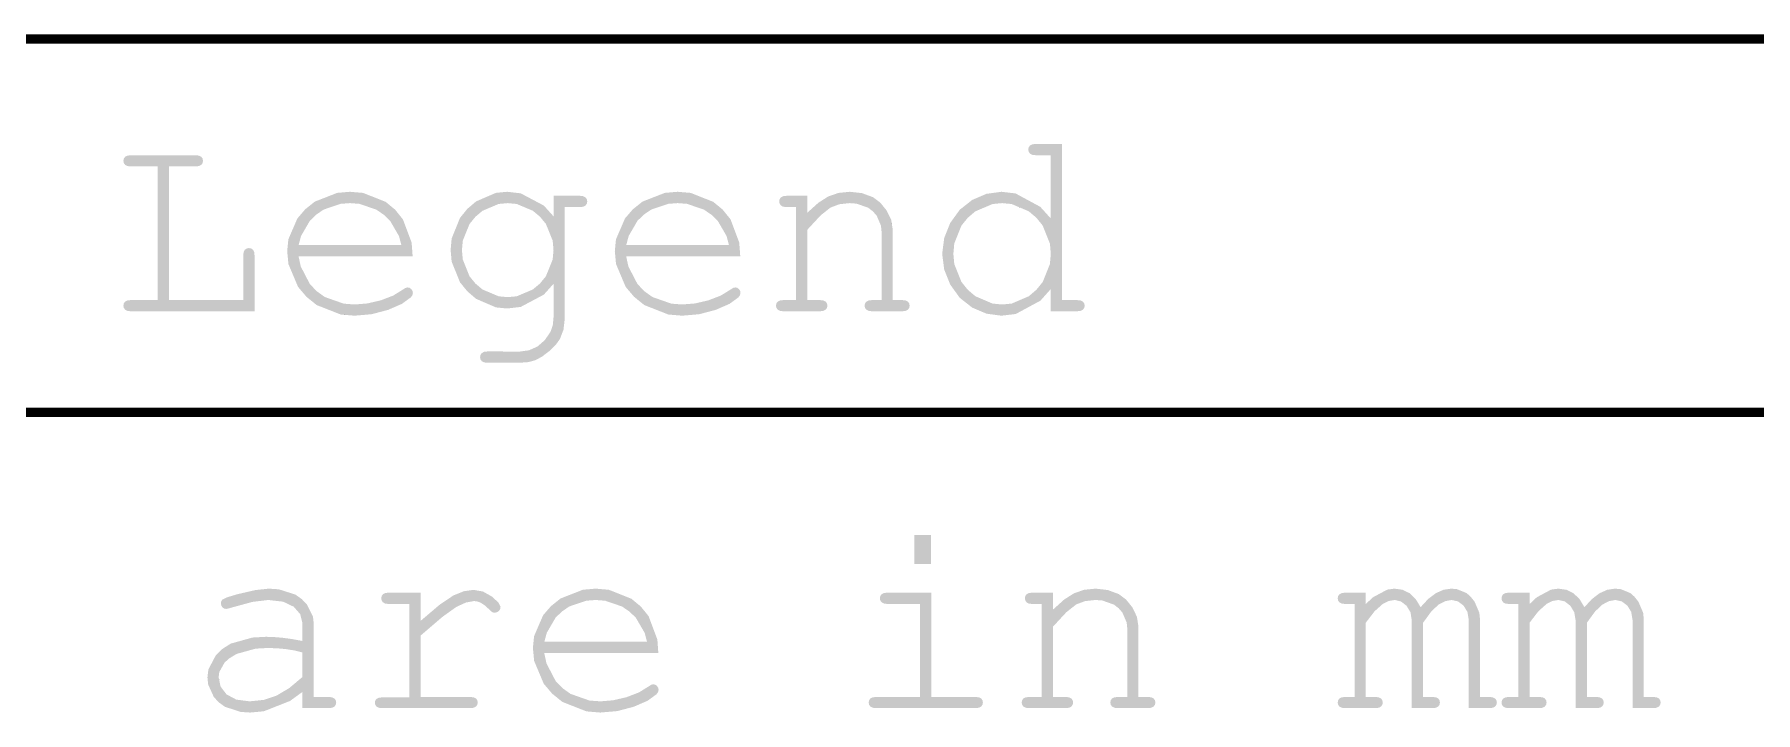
# Model space of a CAD drawing. Extents: x -5 to 272, y 7 to 75.
# Drawn here: x 192.9 to 211.81, y 67.41 to 74.86 of the extents above; entities that cross this region are included whole.
import ezdxf

# ---------------------------------------------------------------- set-up
doc = ezdxf.new("R2010")
doc.units = 0
doc.layers.add('DRILL_SYMBOLS', color=255, linetype='CONTINUOUS')

msp = doc.modelspace()

# ---------------------------------------------------------------- hatches: boundary and pattern name
at = {"layer": 'DRILL_SYMBOLS'}
for points in [[(204.191321, 73.657948), (204.191321, 71.942616), (204.355383, 71.942616), (204.394202, 71.938405), (204.419836, 71.925771), (204.434119, 71.906178), (204.438879, 71.881093), (204.434119, 71.856923), (204.419836, 71.837148), (204.394202, 71.823964), (204.355383, 71.81957), (204.066809, 71.81957), (204.066809, 72.450917), (204.056921, 72.563527), (203.97782, 72.761281), (203.908606, 72.846425), (203.825751, 72.916921), (203.637518, 72.997487), (203.532141, 73.007558), (203.426123, 72.997487), (203.237158, 72.916921), (203.154211, 72.846425), (203.084998, 72.761281), (203.005896, 72.563527), (202.996008, 72.450917), (203.005896, 72.338902), (203.084998, 72.141515), (203.154211, 72.056142), (203.237158, 71.985326), (203.426123, 71.904393), (203.532141, 71.894277), (203.637518, 71.904393), (203.825751, 71.985326), (203.908606, 72.056142), (203.97782, 72.141515), (204.056921, 72.338902), (204.066809, 72.450917), (204.066809, 72.064198), (203.952643, 71.936035), (203.680914, 71.789562), (203.523352, 71.771253), (203.359839, 71.793403), (203.203284, 71.859853), (203.066321, 71.967336), (202.961585, 72.112538), (202.895117, 72.279164), (202.872961, 72.450917), (202.895117, 72.623586), (202.961585, 72.790028), (203.066321, 72.934865), (203.203284, 73.042714), (203.360205, 73.109731), (203.524817, 73.13207), (203.679541, 73.113759), (203.950537, 72.967275), (204.066809, 72.839101), (204.066809, 73.533437), (203.902747, 73.533437), (203.863928, 73.537831), (203.838294, 73.551015), (203.824011, 73.571156), (203.819251, 73.596425), (203.824011, 73.620595), (203.838294, 73.64037), (203.863928, 73.653554), (203.902747, 73.657948)], [(194.373938, 73.41039), (194.373938, 71.942616), (195.191321, 71.942616), (195.191321, 72.431874), (195.195715, 72.469594), (195.208899, 72.494862), (195.229041, 72.509145), (195.254309, 72.513905), (195.278479, 72.509328), (195.298254, 72.495595), (195.311438, 72.470509), (195.315833, 72.431874), (195.315833, 71.81957), (193.956458, 71.81957), (193.918738, 71.823964), (193.893469, 71.837148), (193.879187, 71.856923), (193.874426, 71.881093), (193.879187, 71.906178), (193.893469, 71.925771), (193.918738, 71.938405), (193.956458, 71.942616), (194.249426, 71.942616), (194.249426, 73.41039), (193.956458, 73.41039), (193.918738, 73.414601), (193.893469, 73.427236), (193.879187, 73.446828), (193.874426, 73.471913), (193.879187, 73.496999), (193.893469, 73.516591), (193.918738, 73.529225), (193.956458, 73.533437), (194.666907, 73.533437), (194.704627, 73.529225), (194.729895, 73.516591), (194.744177, 73.496999), (194.748938, 73.471913), (194.744177, 73.446828), (194.729895, 73.427236), (194.704627, 73.414601), (194.666907, 73.41039)], [(197.053137, 72.42455), (195.799231, 72.42455), (195.823813, 72.310979), (195.923788, 72.118718), (195.999182, 72.040028), (196.088034, 71.976262), (196.295676, 71.903386), (196.414465, 71.894277), (196.555457, 71.905629), (196.70304, 71.939687), (196.840002, 71.992421), (196.949133, 72.059804), (196.975134, 72.076283), (196.997473, 72.081777), (197.019446, 72.077199), (197.038489, 72.063466), (197.051672, 72.043507), (197.056067, 72.020253), (197.050208, 71.995717), (197.032629, 71.971913), (196.935034, 71.901051), (196.782874, 71.83495), (196.60105, 71.787177), (196.414465, 71.771253), (196.262808, 71.784206), (195.99877, 71.887832), (195.886389, 71.978505), (195.793784, 72.08759), (195.687949, 72.338445), (195.674719, 72.480214), (195.687125, 72.609486), (195.786368, 72.839467), (195.873206, 72.940175), (195.978354, 73.024129), (196.224081, 73.120076), (196.364661, 73.13207), (196.508856, 73.119756), (196.757147, 73.021245), (196.861243, 72.935048), (196.946295, 72.829259), (196.928626, 72.549062), (196.902853, 72.646108), (196.80654, 72.811635), (196.735999, 72.880116), (196.654288, 72.935872), (196.468619, 72.999593), (196.364661, 73.007558), (196.260748, 72.999684), (196.075446, 72.936696), (195.994055, 72.881581), (195.923743, 72.813558), (195.827063, 72.647298), (195.800696, 72.549062), (196.928626, 72.549062), (196.946295, 72.829259), (197.042242, 72.57401)], [(198.601477, 72.862538), (198.601477, 73.088124), (198.890051, 73.088124), (198.927771, 73.08373), (198.95304, 73.070546), (198.967322, 73.050404), (198.972083, 73.025136), (198.967322, 73.000966), (198.95304, 72.981191), (198.927771, 72.968007), (198.890051, 72.963612), (198.724524, 72.963612), (198.724524, 71.734631), (198.71134, 71.618176), (198.67179, 71.514905), (198.624915, 71.449353), (198.554602, 71.381604), (198.476233, 71.322644), (198.405188, 71.28346), (198.326453, 71.261487), (198.225012, 71.254163), (197.876379, 71.254163), (197.83866, 71.258374), (197.813391, 71.271008), (197.799109, 71.290601), (197.794348, 71.315686), (197.799109, 71.340955), (197.813391, 71.361096), (197.83866, 71.37428), (197.876379, 71.378674), (198.229407, 71.37721), (198.332495, 71.391126), (198.424963, 71.432874), (198.504614, 71.501355), (198.569251, 71.595471), (198.59342, 71.665418), (198.601477, 71.75221), (198.601477, 72.491933), (198.592184, 72.59612), (198.517844, 72.779225), (198.452795, 72.858144), (198.374838, 72.923512), (198.197226, 72.998219), (198.097571, 73.007558), (197.997961, 72.998174), (197.820715, 72.9231), (197.743079, 72.857411), (197.678351, 72.778264), (197.604376, 72.595525), (197.595129, 72.491933), (197.604376, 72.3877), (197.678351, 72.204228), (197.743079, 72.124989), (197.820715, 72.0593), (197.997961, 71.984227), (198.097571, 71.974843), (198.197226, 71.984227), (198.374838, 72.0593), (198.452795, 72.124989), (198.517844, 72.204228), (198.592184, 72.3877), (198.601477, 72.491933), (198.601477, 72.121327), (198.495459, 72.002767), (198.240576, 71.867268), (198.091711, 71.850331), (197.969351, 71.862096), (197.750723, 71.956212), (197.654456, 72.038564), (197.574027, 72.137486), (197.482108, 72.364171), (197.470618, 72.491933), (197.482108, 72.619649), (197.574027, 72.845967), (197.654456, 72.94457), (197.750723, 73.026601), (197.969351, 73.120351), (198.091711, 73.13207), (198.240576, 73.115224), (198.495459, 72.980458)], [(200.653723, 72.42455), (199.399817, 72.42455), (199.424399, 72.310979), (199.524374, 72.118718), (199.599768, 72.040028), (199.68862, 71.976262), (199.896262, 71.903386), (200.015051, 71.894277), (200.156043, 71.905629), (200.303626, 71.939687), (200.440588, 71.992421), (200.549719, 72.059804), (200.57572, 72.076283), (200.598059, 72.081777), (200.620032, 72.077199), (200.639075, 72.063466), (200.652258, 72.043507), (200.656653, 72.020253), (200.650794, 71.995717), (200.633215, 71.971913), (200.53562, 71.901051), (200.38346, 71.83495), (200.201636, 71.787177), (200.015051, 71.771253), (199.863394, 71.784206), (199.599356, 71.887832), (199.486975, 71.978505), (199.39437, 72.08759), (199.288535, 72.338445), (199.275305, 72.480214), (199.287711, 72.609486), (199.386954, 72.839467), (199.473792, 72.940175), (199.57894, 73.024129), (199.824667, 73.120076), (199.965247, 73.13207), (200.109442, 73.119756), (200.357733, 73.021245), (200.461829, 72.935048), (200.546881, 72.829259), (200.529211, 72.549062), (200.503439, 72.646108), (200.407126, 72.811635), (200.336585, 72.880116), (200.254874, 72.935872), (200.069205, 72.999593), (199.965247, 73.007558), (199.861334, 72.999684), (199.676032, 72.936696), (199.594641, 72.881581), (199.524329, 72.813558), (199.427649, 72.647298), (199.401282, 72.549062), (200.529211, 72.549062), (200.546881, 72.829259), (200.642828, 72.57401)], [(201.39054, 73.088124), (201.39054, 72.902089), (201.51322, 73.012319), (201.62345, 73.082265), (201.734045, 73.119618), (201.857825, 73.13207), (201.992224, 73.117055), (202.114172, 73.072011), (202.192358, 73.0136), (202.262854, 72.926259), (202.312842, 72.823171), (202.329504, 72.717519), (202.329504, 71.942616), (202.433508, 71.942616), (202.471228, 71.938405), (202.496497, 71.925771), (202.510779, 71.906178), (202.51554, 71.881093), (202.510779, 71.856923), (202.496497, 71.837148), (202.471228, 71.823964), (202.433508, 71.81957), (202.103919, 71.81957), (202.0651, 71.823964), (202.039465, 71.837148), (202.025183, 71.856923), (202.020422, 71.881093), (202.025183, 71.906178), (202.039465, 71.925771), (202.0651, 71.938405), (202.103919, 71.942616), (202.206458, 71.942616), (202.206458, 72.697011), (202.200507, 72.759679), (202.152899, 72.869908), (202.111243, 72.91747), (202.059607, 72.956883), (201.932166, 73.001927), (201.85636, 73.007558), (201.742835, 72.99529), (201.645422, 72.958486), (201.537024, 72.872975), (201.39054, 72.714589), (201.39054, 71.942616), (201.5297, 71.942616), (201.567419, 71.938405), (201.592688, 71.925771), (201.60697, 71.906178), (201.611731, 71.881093), (201.60697, 71.856923), (201.592688, 71.837148), (201.567419, 71.823964), (201.5297, 71.81957), (201.128333, 71.81957), (201.090613, 71.823964), (201.065344, 71.837148), (201.051062, 71.856923), (201.046301, 71.881093), (201.051062, 71.906178), (201.065344, 71.925771), (201.090613, 71.938405), (201.128333, 71.942616), (201.267493, 71.942616), (201.267493, 72.963612), (201.163489, 72.963612), (201.125769, 72.968007), (201.100501, 72.981191), (201.086218, 73.001332), (201.081458, 73.026601), (201.086218, 73.050771), (201.100501, 73.070546), (201.125769, 73.08373), (201.163489, 73.088124)], [(202.749183, 69.360927), (202.749183, 69.043056), (202.567542, 69.043056), (202.567542, 69.360927)], [(195.840979, 67.461025), (195.840979, 67.638271), (195.704657, 67.539587), (195.41828, 67.426805), (195.268226, 67.412708), (195.163672, 67.41971), (194.990821, 67.475729), (194.922522, 67.524745), (194.868049, 67.583934), (194.805793, 67.721263), (194.798011, 67.799403), (194.808265, 67.885921), (194.890296, 68.041927), (194.962073, 68.111415), (195.053534, 68.169734), (195.293036, 68.236385), (195.441077, 68.244716), (195.5297, 68.241969), (195.625647, 68.23373), (195.729285, 68.21963), (195.840979, 68.199306), (195.840979, 68.398525), (195.817542, 68.493007), (195.747229, 68.574306), (195.630042, 68.630336), (195.465979, 68.649013), (195.293494, 68.628139), (195.063147, 68.565517), (195.024695, 68.55453), (195.003089, 68.550868), (194.981299, 68.555263), (194.962806, 68.568446), (194.950171, 68.588222), (194.94596, 68.612392), (194.949622, 68.634731), (194.960608, 68.651942), (195.012244, 68.677943), (195.126136, 68.712001), (195.326819, 68.758144), (195.471839, 68.773525), (195.581885, 68.766338), (195.763526, 68.708842), (195.83512, 68.658534), (195.892157, 68.599162), (195.957343, 68.469157), (195.965491, 68.398525), (195.965491, 67.584071), (195.840979, 68.073329), (195.75199, 68.094936), (195.657874, 68.10995), (195.558631, 68.118739), (195.454261, 68.121669), (195.327552, 68.114436), (195.118079, 68.056575), (195.035315, 68.005946), (194.985328, 67.960628), (194.928199, 67.857356), (194.921058, 67.799403), (194.942847, 67.696864), (195.008216, 67.611903), (195.115332, 67.554775), (195.262366, 67.535732), (195.416358, 67.551662), (195.558997, 67.599452), (195.697974, 67.682033), (195.840979, 67.802333), (195.840979, 68.073329), (195.965491, 67.584071), (196.129554, 67.584071), (196.168372, 67.57986), (196.194007, 67.567226), (196.208289, 67.547633), (196.21305, 67.522548), (196.208289, 67.498378), (196.194007, 67.478603), (196.168372, 67.465419), (196.129554, 67.461025)], [(197.140296, 68.729579), (197.140296, 68.419032), (197.350318, 68.597194), (197.499915, 68.698085), (197.614722, 68.744777), (197.720374, 68.760341), (197.826392, 68.741847), (197.92472, 68.686366), (197.995581, 68.621364), (198.019202, 68.574306), (198.014624, 68.548854), (198.000892, 68.528163), (197.980201, 68.51443), (197.954749, 68.509853), (197.941199, 68.511134), (197.929847, 68.51498), (197.915198, 68.525783), (197.891761, 68.547939), (197.843787, 68.591151), (197.802405, 68.618251), (197.764685, 68.632533), (197.727698, 68.637294), (197.638892, 68.621181), (197.533606, 68.572841), (197.378516, 68.461879), (197.140296, 68.2579), (197.140296, 67.584071), (197.685218, 67.584071), (197.724036, 67.57986), (197.749671, 67.567226), (197.763953, 67.547633), (197.768714, 67.522548), (197.763953, 67.498378), (197.749671, 67.478603), (197.724036, 67.465419), (197.685218, 67.461025), (196.719886, 67.461025), (196.682166, 67.465236), (196.656897, 67.47787), (196.642615, 67.497096), (196.637854, 67.521083), (196.642432, 67.543971), (196.656165, 67.562831), (196.68125, 67.575465), (196.719886, 67.579677), (197.017249, 67.579677), (197.017249, 68.605067), (196.790198, 68.605067), (196.752478, 68.609462), (196.72721, 68.622646), (196.712928, 68.642787), (196.708167, 68.668056), (196.712745, 68.692226), (196.726477, 68.712001), (196.751563, 68.725185), (196.790198, 68.729579)], [(199.753577, 68.066005), (198.499671, 68.066005), (198.524253, 67.952434), (198.624228, 67.760173), (198.699622, 67.681483), (198.788474, 67.617717), (198.996116, 67.544841), (199.114905, 67.535732), (199.255896, 67.547084), (199.403479, 67.581142), (199.540442, 67.633876), (199.649573, 67.701259), (199.675574, 67.717738), (199.697913, 67.723232), (199.719886, 67.718654), (199.738929, 67.704921), (199.752112, 67.684962), (199.756507, 67.661708), (199.750647, 67.637172), (199.733069, 67.613368), (199.635474, 67.542506), (199.483313, 67.476405), (199.30149, 67.428632), (199.114905, 67.412708), (198.963248, 67.425661), (198.69921, 67.529287), (198.586829, 67.61996), (198.494223, 67.729045), (198.388388, 67.9799), (198.375159, 68.121669), (198.387565, 68.250941), (198.486808, 68.480922), (198.573645, 68.58163), (198.678794, 68.665584), (198.924521, 68.761531), (199.065101, 68.773525), (199.209296, 68.761211), (199.457587, 68.6627), (199.561683, 68.576503), (199.646735, 68.470714), (199.629065, 68.190517), (199.603293, 68.287563), (199.50698, 68.45309), (199.436438, 68.521571), (199.354728, 68.577327), (199.169059, 68.641048), (199.065101, 68.649013), (198.961188, 68.641139), (198.775885, 68.578151), (198.694495, 68.523036), (198.624183, 68.455013), (198.527503, 68.288753), (198.501136, 68.190517), (199.629065, 68.190517), (199.646735, 68.470714), (199.742682, 68.215465)], [(202.753577, 68.729579), (202.753577, 67.584071), (203.236976, 67.584071), (203.275794, 67.57986), (203.301429, 67.567226), (203.315711, 67.547633), (203.320472, 67.522548), (203.315711, 67.498378), (203.301429, 67.478603), (203.275794, 67.465419), (203.236976, 67.461025), (202.147132, 67.461025), (202.109412, 67.465419), (202.084144, 67.478603), (202.069861, 67.498378), (202.065101, 67.522548), (202.069861, 67.547633), (202.084144, 67.567226), (202.109412, 67.57986), (202.147132, 67.584071), (202.63053, 67.584071), (202.63053, 68.605067), (202.271644, 68.605067), (202.233741, 68.609462), (202.207923, 68.622646), (202.193091, 68.642421), (202.188147, 68.666591), (202.192908, 68.691859), (202.20719, 68.712001), (202.232825, 68.725185), (202.271644, 68.729579)], [(204.090979, 68.729579), (204.090979, 68.543544), (204.21366, 68.653774), (204.32389, 68.72372), (204.434485, 68.761073), (204.558265, 68.773525), (204.692664, 68.75851), (204.814612, 68.713466), (204.892798, 68.655055), (204.963294, 68.567714), (205.013282, 68.464626), (205.029944, 68.358974), (205.029944, 67.584071), (205.133948, 67.584071), (205.171668, 67.57986), (205.196936, 67.567226), (205.211219, 67.547633), (205.215979, 67.522548), (205.211219, 67.498378), (205.196936, 67.478603), (205.171668, 67.465419), (205.133948, 67.461025), (204.804358, 67.461025), (204.76554, 67.465419), (204.739905, 67.478603), (204.725623, 67.498378), (204.720862, 67.522548), (204.725623, 67.547633), (204.739905, 67.567226), (204.76554, 67.57986), (204.804358, 67.584071), (204.906897, 67.584071), (204.906897, 68.338466), (204.900946, 68.401134), (204.853339, 68.511363), (204.811683, 68.558925), (204.760047, 68.598338), (204.632605, 68.643382), (204.5568, 68.649013), (204.443274, 68.636745), (204.345862, 68.599941), (204.237464, 68.51443), (204.090979, 68.356044), (204.090979, 67.584071), (204.23014, 67.584071), (204.267859, 67.57986), (204.293128, 67.567226), (204.30741, 67.547633), (204.312171, 67.522548), (204.30741, 67.498378), (204.293128, 67.478603), (204.267859, 67.465419), (204.23014, 67.461025), (203.828772, 67.461025), (203.791053, 67.465419), (203.765784, 67.478603), (203.751502, 67.498378), (203.746741, 67.522548), (203.751502, 67.547633), (203.765784, 67.567226), (203.791053, 67.57986), (203.828772, 67.584071), (203.967933, 67.584071), (203.967933, 68.605067), (203.863929, 68.605067), (203.826209, 68.609462), (203.80094, 68.622646), (203.786658, 68.642787), (203.781897, 68.668056), (203.786658, 68.692226), (203.80094, 68.712001), (203.826209, 68.725185), (203.863929, 68.729579)], [(207.528968, 68.729579), (207.528968, 68.605067), (207.607428, 68.678767), (207.764899, 68.762996), (207.843909, 68.773525), (207.933265, 68.76089), (208.010901, 68.722987), (208.076819, 68.65945), (208.131019, 68.569911), (208.213599, 68.65945), (208.297278, 68.722987), (208.38169, 68.76089), (208.466468, 68.773525), (208.529731, 68.768123), (208.635932, 68.72491), (208.67887, 68.687099), (208.724372, 68.630153), (208.776374, 68.508571), (208.782874, 68.443935), (208.782874, 67.584071), (208.886878, 67.584071), (208.924598, 67.57986), (208.949866, 67.567226), (208.964148, 67.547633), (208.968909, 67.522548), (208.964148, 67.498378), (208.949866, 67.478603), (208.924598, 67.465419), (208.886878, 67.461025), (208.659827, 67.461025), (208.659827, 68.432216), (208.645545, 68.517909), (208.602698, 68.587489), (208.541175, 68.633632), (208.470862, 68.649013), (208.401648, 68.636379), (208.328772, 68.598476), (208.248938, 68.523586), (208.158851, 68.399989), (208.158851, 67.584071), (208.26139, 67.584071), (208.299109, 67.57986), (208.324378, 67.567226), (208.33866, 67.547633), (208.343421, 67.522548), (208.33866, 67.498378), (208.324378, 67.478603), (208.299109, 67.465419), (208.26139, 67.461025), (208.034339, 67.461025), (208.034339, 68.423427), (208.019873, 68.512965), (207.976477, 68.585292), (207.915137, 68.633083), (207.846839, 68.649013), (207.781287, 68.638393), (207.716468, 68.606532), (207.624915, 68.524867), (207.528968, 68.399989), (207.528968, 67.584071), (207.632972, 67.584071), (207.670691, 67.57986), (207.69596, 67.567226), (207.710242, 67.547633), (207.715003, 67.522548), (207.710242, 67.498378), (207.69596, 67.478603), (207.670691, 67.465419), (207.632972, 67.461025), (207.301917, 67.461025), (207.264197, 67.465419), (207.238929, 67.478603), (207.224646, 67.498378), (207.219886, 67.522548), (207.224646, 67.547633), (207.238929, 67.567226), (207.264197, 67.57986), (207.301917, 67.584071), (207.405921, 67.584071), (207.405921, 68.605067), (207.301917, 68.605067), (207.264197, 68.609462), (207.238929, 68.622646), (207.224646, 68.642787), (207.219886, 68.668056), (207.224646, 68.692226), (207.238929, 68.712001), (207.264197, 68.725185), (207.301917, 68.729579)], [(209.329261, 68.729579), (209.329261, 68.605067), (209.407721, 68.678767), (209.565192, 68.762996), (209.644202, 68.773525), (209.733558, 68.76089), (209.811194, 68.722987), (209.877112, 68.65945), (209.931311, 68.569911), (210.013892, 68.65945), (210.097571, 68.722987), (210.181983, 68.76089), (210.266761, 68.773525), (210.330024, 68.768123), (210.436225, 68.72491), (210.479163, 68.687099), (210.524665, 68.630153), (210.576667, 68.508571), (210.583167, 68.443935), (210.583167, 67.584071), (210.687171, 67.584071), (210.724891, 67.57986), (210.750159, 67.567226), (210.764441, 67.547633), (210.769202, 67.522548), (210.764441, 67.498378), (210.750159, 67.478603), (210.724891, 67.465419), (210.687171, 67.461025), (210.46012, 67.461025), (210.46012, 68.432216), (210.445838, 68.517909), (210.402991, 68.587489), (210.341468, 68.633632), (210.271155, 68.649013), (210.201941, 68.636379), (210.129065, 68.598476), (210.049231, 68.523586), (209.959144, 68.399989), (209.959144, 67.584071), (210.061683, 67.584071), (210.099402, 67.57986), (210.124671, 67.567226), (210.138953, 67.547633), (210.143714, 67.522548), (210.138953, 67.498378), (210.124671, 67.478603), (210.099402, 67.465419), (210.061683, 67.461025), (209.834632, 67.461025), (209.834632, 68.423427), (209.820166, 68.512965), (209.77677, 68.585292), (209.71543, 68.633083), (209.647132, 68.649013), (209.58158, 68.638393), (209.516761, 68.606532), (209.425208, 68.524867), (209.329261, 68.399989), (209.329261, 67.584071), (209.433265, 67.584071), (209.470984, 67.57986), (209.496253, 67.567226), (209.510535, 67.547633), (209.515296, 67.522548), (209.510535, 67.498378), (209.496253, 67.478603), (209.470984, 67.465419), (209.433265, 67.461025), (209.10221, 67.461025), (209.06449, 67.465419), (209.039222, 67.478603), (209.024939, 67.498378), (209.020179, 67.522548), (209.024939, 67.547633), (209.039222, 67.567226), (209.06449, 67.57986), (209.10221, 67.584071), (209.206214, 67.584071), (209.206214, 68.605067), (209.10221, 68.605067), (209.06449, 68.609462), (209.039222, 68.622646), (209.024939, 68.642787), (209.020179, 68.668056), (209.024939, 68.692226), (209.039222, 68.712001), (209.06449, 68.725185), (209.10221, 68.729579)]]:
    msp.add_hatch(color=7, dxfattribs=at).paths.add_polyline_path(points)

# ---------------------------------------------------------------- linework, layer by layer
at = {"layer": 'DRILL_SYMBOLS', "color": 7}
for points, const_width in [([(271.989854, 74.81), (115.384, 74.81)], 0.1), ([(204.191321, 73.657948), (204.191321, 71.942616), (204.355383, 71.942616), (204.394202, 71.938405), (204.419836, 71.925771), (204.434119, 71.906178), (204.438879, 71.881093), (204.434119, 71.856923), (204.419836, 71.837148), (204.394202, 71.823964), (204.355383, 71.81957), (204.066809, 71.81957), (204.066809, 72.450917), (204.056921, 72.563527), (203.97782, 72.761281), (203.908606, 72.846425), (203.825751, 72.916921), (203.637518, 72.997487), (203.532141, 73.007558), (203.426123, 72.997487), (203.237158, 72.916921), (203.154211, 72.846425), (203.084998, 72.761281), (203.005896, 72.563527), (202.996008, 72.450917), (203.005896, 72.338902), (203.084998, 72.141515), (203.154211, 72.056142), (203.237158, 71.985326), (203.426123, 71.904393), (203.532141, 71.894277), (203.637518, 71.904393), (203.825751, 71.985326), (203.908606, 72.056142), (203.97782, 72.141515), (204.056921, 72.338902), (204.066809, 72.450917), (204.066809, 72.064198), (203.952643, 71.936035), (203.680914, 71.789562), (203.523352, 71.771253), (203.359839, 71.793403), (203.203284, 71.859853), (203.066321, 71.967336), (202.961585, 72.112538), (202.895117, 72.279164), (202.872961, 72.450917), (202.895117, 72.623586), (202.961585, 72.790028), (203.066321, 72.934865), (203.203284, 73.042714), (203.360205, 73.109731), (203.524817, 73.13207), (203.679541, 73.113759), (203.950537, 72.967275), (204.066809, 72.839101), (204.066809, 73.533437), (203.902747, 73.533437), (203.863928, 73.537831), (203.838294, 73.551015), (203.824011, 73.571156), (203.819251, 73.596425), (203.824011, 73.620595), (203.838294, 73.64037), (203.863928, 73.653554), (203.902747, 73.657948), (204.191321, 73.657948)], 0.000001), ([(194.373938, 73.41039), (194.373938, 71.942616), (195.191321, 71.942616), (195.191321, 72.431874), (195.195715, 72.469594), (195.208899, 72.494862), (195.229041, 72.509145), (195.254309, 72.513905), (195.278479, 72.509328), (195.298254, 72.495595), (195.311438, 72.470509), (195.315833, 72.431874), (195.315833, 71.81957), (193.956458, 71.81957), (193.918738, 71.823964), (193.893469, 71.837148), (193.879187, 71.856923), (193.874426, 71.881093), (193.879187, 71.906178), (193.893469, 71.925771), (193.918738, 71.938405), (193.956458, 71.942616), (194.249426, 71.942616), (194.249426, 73.41039), (193.956458, 73.41039), (193.918738, 73.414601), (193.893469, 73.427236), (193.879187, 73.446828), (193.874426, 73.471913), (193.879187, 73.496999), (193.893469, 73.516591), (193.918738, 73.529225), (193.956458, 73.533437), (194.666907, 73.533437), (194.704627, 73.529225), (194.729895, 73.516591), (194.744177, 73.496999), (194.748938, 73.471913), (194.744177, 73.446828), (194.729895, 73.427236), (194.704627, 73.414601), (194.666907, 73.41039), (194.373938, 73.41039)], 0.000001), ([(197.053137, 72.42455), (195.799231, 72.42455), (195.823813, 72.310979), (195.923788, 72.118718), (195.999182, 72.040028), (196.088034, 71.976262), (196.295676, 71.903386), (196.414465, 71.894277), (196.555457, 71.905629), (196.70304, 71.939687), (196.840002, 71.992421), (196.949133, 72.059804), (196.975134, 72.076283), (196.997473, 72.081777), (197.019446, 72.077199), (197.038489, 72.063466), (197.051672, 72.043507), (197.056067, 72.020253), (197.050208, 71.995717), (197.032629, 71.971913), (196.935034, 71.901051), (196.782874, 71.83495), (196.60105, 71.787177), (196.414465, 71.771253), (196.262808, 71.784206), (195.99877, 71.887832), (195.886389, 71.978505), (195.793784, 72.08759), (195.687949, 72.338445), (195.674719, 72.480214), (195.687125, 72.609486), (195.786368, 72.839467), (195.873206, 72.940175), (195.978354, 73.024129), (196.224081, 73.120076), (196.364661, 73.13207), (196.508856, 73.119756), (196.757147, 73.021245), (196.861243, 72.935048), (196.946295, 72.829259), (196.928626, 72.549062), (196.902853, 72.646108), (196.80654, 72.811635), (196.735999, 72.880116), (196.654288, 72.935872), (196.468619, 72.999593), (196.364661, 73.007558), (196.260748, 72.999684), (196.075446, 72.936696), (195.994055, 72.881581), (195.923743, 72.813558), (195.827063, 72.647298), (195.800696, 72.549062), (196.928626, 72.549062), (196.946295, 72.829259), (197.042242, 72.57401), (197.053137, 72.42455)], 0.000001), ([(198.601477, 72.862538), (198.601477, 73.088124), (198.890051, 73.088124), (198.927771, 73.08373), (198.95304, 73.070546), (198.967322, 73.050404), (198.972083, 73.025136), (198.967322, 73.000966), (198.95304, 72.981191), (198.927771, 72.968007), (198.890051, 72.963612), (198.724524, 72.963612), (198.724524, 71.734631), (198.71134, 71.618176), (198.67179, 71.514905), (198.624915, 71.449353), (198.554602, 71.381604), (198.476233, 71.322644), (198.405188, 71.28346), (198.326453, 71.261487), (198.225012, 71.254163), (197.876379, 71.254163), (197.83866, 71.258374), (197.813391, 71.271008), (197.799109, 71.290601), (197.794348, 71.315686), (197.799109, 71.340955), (197.813391, 71.361096), (197.83866, 71.37428), (197.876379, 71.378674), (198.229407, 71.37721), (198.332495, 71.391126), (198.424963, 71.432874), (198.504614, 71.501355), (198.569251, 71.595471), (198.59342, 71.665418), (198.601477, 71.75221), (198.601477, 72.491933), (198.592184, 72.59612), (198.517844, 72.779225), (198.452795, 72.858144), (198.374838, 72.923512), (198.197226, 72.998219), (198.097571, 73.007558), (197.997961, 72.998174), (197.820715, 72.9231), (197.743079, 72.857411), (197.678351, 72.778264), (197.604376, 72.595525), (197.595129, 72.491933), (197.604376, 72.3877), (197.678351, 72.204228), (197.743079, 72.124989), (197.820715, 72.0593), (197.997961, 71.984227), (198.097571, 71.974843), (198.197226, 71.984227), (198.374838, 72.0593), (198.452795, 72.124989), (198.517844, 72.204228), (198.592184, 72.3877), (198.601477, 72.491933), (198.601477, 72.121327), (198.495459, 72.002767), (198.240576, 71.867268), (198.091711, 71.850331), (197.969351, 71.862096), (197.750723, 71.956212), (197.654456, 72.038564), (197.574027, 72.137486), (197.482108, 72.364171), (197.470618, 72.491933), (197.482108, 72.619649), (197.574027, 72.845967), (197.654456, 72.94457), (197.750723, 73.026601), (197.969351, 73.120351), (198.091711, 73.13207), (198.240576, 73.115224), (198.495459, 72.980458), (198.601477, 72.862538)], 0.000001), ([(200.653723, 72.42455), (199.399817, 72.42455), (199.424399, 72.310979), (199.524374, 72.118718), (199.599768, 72.040028), (199.68862, 71.976262), (199.896262, 71.903386), (200.015051, 71.894277), (200.156043, 71.905629), (200.303626, 71.939687), (200.440588, 71.992421), (200.549719, 72.059804), (200.57572, 72.076283), (200.598059, 72.081777), (200.620032, 72.077199), (200.639075, 72.063466), (200.652258, 72.043507), (200.656653, 72.020253), (200.650794, 71.995717), (200.633215, 71.971913), (200.53562, 71.901051), (200.38346, 71.83495), (200.201636, 71.787177), (200.015051, 71.771253), (199.863394, 71.784206), (199.599356, 71.887832), (199.486975, 71.978505), (199.39437, 72.08759), (199.288535, 72.338445), (199.275305, 72.480214), (199.287711, 72.609486), (199.386954, 72.839467), (199.473792, 72.940175), (199.57894, 73.024129), (199.824667, 73.120076), (199.965247, 73.13207), (200.109442, 73.119756), (200.357733, 73.021245), (200.461829, 72.935048), (200.546881, 72.829259), (200.529211, 72.549062), (200.503439, 72.646108), (200.407126, 72.811635), (200.336585, 72.880116), (200.254874, 72.935872), (200.069205, 72.999593), (199.965247, 73.007558), (199.861334, 72.999684), (199.676032, 72.936696), (199.594641, 72.881581), (199.524329, 72.813558), (199.427649, 72.647298), (199.401282, 72.549062), (200.529211, 72.549062), (200.546881, 72.829259), (200.642828, 72.57401), (200.653723, 72.42455)], 0.000001), ([(201.39054, 73.088124), (201.39054, 72.902089), (201.51322, 73.012319), (201.62345, 73.082265), (201.734045, 73.119618), (201.857825, 73.13207), (201.992224, 73.117055), (202.114172, 73.072011), (202.192358, 73.0136), (202.262854, 72.926259), (202.312842, 72.823171), (202.329504, 72.717519), (202.329504, 71.942616), (202.433508, 71.942616), (202.471228, 71.938405), (202.496497, 71.925771), (202.510779, 71.906178), (202.51554, 71.881093), (202.510779, 71.856923), (202.496497, 71.837148), (202.471228, 71.823964), (202.433508, 71.81957), (202.103919, 71.81957), (202.0651, 71.823964), (202.039465, 71.837148), (202.025183, 71.856923), (202.020422, 71.881093), (202.025183, 71.906178), (202.039465, 71.925771), (202.0651, 71.938405), (202.103919, 71.942616), (202.206458, 71.942616), (202.206458, 72.697011), (202.200507, 72.759679), (202.152899, 72.869908), (202.111243, 72.91747), (202.059607, 72.956883), (201.932166, 73.001927), (201.85636, 73.007558), (201.742835, 72.99529), (201.645422, 72.958486), (201.537024, 72.872975), (201.39054, 72.714589), (201.39054, 71.942616), (201.5297, 71.942616), (201.567419, 71.938405), (201.592688, 71.925771), (201.60697, 71.906178), (201.611731, 71.881093), (201.60697, 71.856923), (201.592688, 71.837148), (201.567419, 71.823964), (201.5297, 71.81957), (201.128333, 71.81957), (201.090613, 71.823964), (201.065344, 71.837148), (201.051062, 71.856923), (201.046301, 71.881093), (201.051062, 71.906178), (201.065344, 71.925771), (201.090613, 71.938405), (201.128333, 71.942616), (201.267493, 71.942616), (201.267493, 72.963612), (201.163489, 72.963612), (201.125769, 72.968007), (201.100501, 72.981191), (201.086218, 73.001332), (201.081458, 73.026601), (201.086218, 73.050771), (201.100501, 73.070546), (201.125769, 73.08373), (201.163489, 73.088124), (201.39054, 73.088124)], 0.000001), ([(115.384, 70.71), (271.989854, 70.71)], 0.1), ([(202.749183, 69.360927), (202.749183, 69.043056), (202.567542, 69.043056), (202.567542, 69.360927), (202.749183, 69.360927)], 0.000001), ([(195.840979, 67.461025), (195.840979, 67.638271), (195.704657, 67.539587), (195.41828, 67.426805), (195.268226, 67.412708), (195.163672, 67.41971), (194.990821, 67.475729), (194.922522, 67.524745), (194.868049, 67.583934), (194.805793, 67.721263), (194.798011, 67.799403), (194.808265, 67.885921), (194.890296, 68.041927), (194.962073, 68.111415), (195.053534, 68.169734), (195.293036, 68.236385), (195.441077, 68.244716), (195.5297, 68.241969), (195.625647, 68.23373), (195.729285, 68.21963), (195.840979, 68.199306), (195.840979, 68.398525), (195.817542, 68.493007), (195.747229, 68.574306), (195.630042, 68.630336), (195.465979, 68.649013), (195.293494, 68.628139), (195.063147, 68.565517), (195.024695, 68.55453), (195.003089, 68.550868), (194.981299, 68.555263), (194.962806, 68.568446), (194.950171, 68.588222), (194.94596, 68.612392), (194.949622, 68.634731), (194.960608, 68.651942), (195.012244, 68.677943), (195.126136, 68.712001), (195.326819, 68.758144), (195.471839, 68.773525), (195.581885, 68.766338), (195.763526, 68.708842), (195.83512, 68.658534), (195.892157, 68.599162), (195.957343, 68.469157), (195.965491, 68.398525), (195.965491, 67.584071), (195.840979, 68.073329), (195.75199, 68.094936), (195.657874, 68.10995), (195.558631, 68.118739), (195.454261, 68.121669), (195.327552, 68.114436), (195.118079, 68.056575), (195.035315, 68.005946), (194.985328, 67.960628), (194.928199, 67.857356), (194.921058, 67.799403), (194.942847, 67.696864), (195.008216, 67.611903), (195.115332, 67.554775), (195.262366, 67.535732), (195.416358, 67.551662), (195.558997, 67.599452), (195.697974, 67.682033), (195.840979, 67.802333), (195.840979, 68.073329), (195.965491, 67.584071), (196.129554, 67.584071), (196.168372, 67.57986), (196.194007, 67.567226), (196.208289, 67.547633), (196.21305, 67.522548), (196.208289, 67.498378), (196.194007, 67.478603), (196.168372, 67.465419), (196.129554, 67.461025), (195.840979, 67.461025)], 0.000001), ([(197.140296, 68.729579), (197.140296, 68.419032), (197.350318, 68.597194), (197.499915, 68.698085), (197.614722, 68.744777), (197.720374, 68.760341), (197.826392, 68.741847), (197.92472, 68.686366), (197.995581, 68.621364), (198.019202, 68.574306), (198.014624, 68.548854), (198.000892, 68.528163), (197.980201, 68.51443), (197.954749, 68.509853), (197.941199, 68.511134), (197.929847, 68.51498), (197.915198, 68.525783), (197.891761, 68.547939), (197.843787, 68.591151), (197.802405, 68.618251), (197.764685, 68.632533), (197.727698, 68.637294), (197.638892, 68.621181), (197.533606, 68.572841), (197.378516, 68.461879), (197.140296, 68.2579), (197.140296, 67.584071), (197.685218, 67.584071), (197.724036, 67.57986), (197.749671, 67.567226), (197.763953, 67.547633), (197.768714, 67.522548), (197.763953, 67.498378), (197.749671, 67.478603), (197.724036, 67.465419), (197.685218, 67.461025), (196.719886, 67.461025), (196.682166, 67.465236), (196.656897, 67.47787), (196.642615, 67.497096), (196.637854, 67.521083), (196.642432, 67.543971), (196.656165, 67.562831), (196.68125, 67.575465), (196.719886, 67.579677), (197.017249, 67.579677), (197.017249, 68.605067), (196.790198, 68.605067), (196.752478, 68.609462), (196.72721, 68.622646), (196.712928, 68.642787), (196.708167, 68.668056), (196.712745, 68.692226), (196.726477, 68.712001), (196.751563, 68.725185), (196.790198, 68.729579), (197.140296, 68.729579)], 0.000001), ([(199.753577, 68.066005), (198.499671, 68.066005), (198.524253, 67.952434), (198.624228, 67.760173), (198.699622, 67.681483), (198.788474, 67.617717), (198.996116, 67.544841), (199.114905, 67.535732), (199.255896, 67.547084), (199.403479, 67.581142), (199.540442, 67.633876), (199.649573, 67.701259), (199.675574, 67.717738), (199.697913, 67.723232), (199.719886, 67.718654), (199.738929, 67.704921), (199.752112, 67.684962), (199.756507, 67.661708), (199.750647, 67.637172), (199.733069, 67.613368), (199.635474, 67.542506), (199.483313, 67.476405), (199.30149, 67.428632), (199.114905, 67.412708), (198.963248, 67.425661), (198.69921, 67.529287), (198.586829, 67.61996), (198.494223, 67.729045), (198.388388, 67.9799), (198.375159, 68.121669), (198.387565, 68.250941), (198.486808, 68.480922), (198.573645, 68.58163), (198.678794, 68.665584), (198.924521, 68.761531), (199.065101, 68.773525), (199.209296, 68.761211), (199.457587, 68.6627), (199.561683, 68.576503), (199.646735, 68.470714), (199.629065, 68.190517), (199.603293, 68.287563), (199.50698, 68.45309), (199.436438, 68.521571), (199.354728, 68.577327), (199.169059, 68.641048), (199.065101, 68.649013), (198.961188, 68.641139), (198.775885, 68.578151), (198.694495, 68.523036), (198.624183, 68.455013), (198.527503, 68.288753), (198.501136, 68.190517), (199.629065, 68.190517), (199.646735, 68.470714), (199.742682, 68.215465), (199.753577, 68.066005)], 0.000001), ([(202.753577, 68.729579), (202.753577, 67.584071), (203.236976, 67.584071), (203.275794, 67.57986), (203.301429, 67.567226), (203.315711, 67.547633), (203.320472, 67.522548), (203.315711, 67.498378), (203.301429, 67.478603), (203.275794, 67.465419), (203.236976, 67.461025), (202.147132, 67.461025), (202.109412, 67.465419), (202.084144, 67.478603), (202.069861, 67.498378), (202.065101, 67.522548), (202.069861, 67.547633), (202.084144, 67.567226), (202.109412, 67.57986), (202.147132, 67.584071), (202.63053, 67.584071), (202.63053, 68.605067), (202.271644, 68.605067), (202.233741, 68.609462), (202.207923, 68.622646), (202.193091, 68.642421), (202.188147, 68.666591), (202.192908, 68.691859), (202.20719, 68.712001), (202.232825, 68.725185), (202.271644, 68.729579), (202.753577, 68.729579)], 0.000001), ([(204.090979, 68.729579), (204.090979, 68.543544), (204.21366, 68.653774), (204.32389, 68.72372), (204.434485, 68.761073), (204.558265, 68.773525), (204.692664, 68.75851), (204.814612, 68.713466), (204.892798, 68.655055), (204.963294, 68.567714), (205.013282, 68.464626), (205.029944, 68.358974), (205.029944, 67.584071), (205.133948, 67.584071), (205.171668, 67.57986), (205.196936, 67.567226), (205.211219, 67.547633), (205.215979, 67.522548), (205.211219, 67.498378), (205.196936, 67.478603), (205.171668, 67.465419), (205.133948, 67.461025), (204.804358, 67.461025), (204.76554, 67.465419), (204.739905, 67.478603), (204.725623, 67.498378), (204.720862, 67.522548), (204.725623, 67.547633), (204.739905, 67.567226), (204.76554, 67.57986), (204.804358, 67.584071), (204.906897, 67.584071), (204.906897, 68.338466), (204.900946, 68.401134), (204.853339, 68.511363), (204.811683, 68.558925), (204.760047, 68.598338), (204.632605, 68.643382), (204.5568, 68.649013), (204.443274, 68.636745), (204.345862, 68.599941), (204.237464, 68.51443), (204.090979, 68.356044), (204.090979, 67.584071), (204.23014, 67.584071), (204.267859, 67.57986), (204.293128, 67.567226), (204.30741, 67.547633), (204.312171, 67.522548), (204.30741, 67.498378), (204.293128, 67.478603), (204.267859, 67.465419), (204.23014, 67.461025), (203.828772, 67.461025), (203.791053, 67.465419), (203.765784, 67.478603), (203.751502, 67.498378), (203.746741, 67.522548), (203.751502, 67.547633), (203.765784, 67.567226), (203.791053, 67.57986), (203.828772, 67.584071), (203.967933, 67.584071), (203.967933, 68.605067), (203.863929, 68.605067), (203.826209, 68.609462), (203.80094, 68.622646), (203.786658, 68.642787), (203.781897, 68.668056), (203.786658, 68.692226), (203.80094, 68.712001), (203.826209, 68.725185), (203.863929, 68.729579), (204.090979, 68.729579)], 0.000001), ([(207.528968, 68.729579), (207.528968, 68.605067), (207.607428, 68.678767), (207.764899, 68.762996), (207.843909, 68.773525), (207.933265, 68.76089), (208.010901, 68.722987), (208.076819, 68.65945), (208.131019, 68.569911), (208.213599, 68.65945), (208.297278, 68.722987), (208.38169, 68.76089), (208.466468, 68.773525), (208.529731, 68.768123), (208.635932, 68.72491), (208.67887, 68.687099), (208.724372, 68.630153), (208.776374, 68.508571), (208.782874, 68.443935), (208.782874, 67.584071), (208.886878, 67.584071), (208.924598, 67.57986), (208.949866, 67.567226), (208.964148, 67.547633), (208.968909, 67.522548), (208.964148, 67.498378), (208.949866, 67.478603), (208.924598, 67.465419), (208.886878, 67.461025), (208.659827, 67.461025), (208.659827, 68.432216), (208.645545, 68.517909), (208.602698, 68.587489), (208.541175, 68.633632), (208.470862, 68.649013), (208.401648, 68.636379), (208.328772, 68.598476), (208.248938, 68.523586), (208.158851, 68.399989), (208.158851, 67.584071), (208.26139, 67.584071), (208.299109, 67.57986), (208.324378, 67.567226), (208.33866, 67.547633), (208.343421, 67.522548), (208.33866, 67.498378), (208.324378, 67.478603), (208.299109, 67.465419), (208.26139, 67.461025), (208.034339, 67.461025), (208.034339, 68.423427), (208.019873, 68.512965), (207.976477, 68.585292), (207.915137, 68.633083), (207.846839, 68.649013), (207.781287, 68.638393), (207.716468, 68.606532), (207.624915, 68.524867), (207.528968, 68.399989), (207.528968, 67.584071), (207.632972, 67.584071), (207.670691, 67.57986), (207.69596, 67.567226), (207.710242, 67.547633), (207.715003, 67.522548), (207.710242, 67.498378), (207.69596, 67.478603), (207.670691, 67.465419), (207.632972, 67.461025), (207.301917, 67.461025), (207.264197, 67.465419), (207.238929, 67.478603), (207.224646, 67.498378), (207.219886, 67.522548), (207.224646, 67.547633), (207.238929, 67.567226), (207.264197, 67.57986), (207.301917, 67.584071), (207.405921, 67.584071), (207.405921, 68.605067), (207.301917, 68.605067), (207.264197, 68.609462), (207.238929, 68.622646), (207.224646, 68.642787), (207.219886, 68.668056), (207.224646, 68.692226), (207.238929, 68.712001), (207.264197, 68.725185), (207.301917, 68.729579), (207.528968, 68.729579)], 0.000001), ([(209.329261, 68.729579), (209.329261, 68.605067), (209.407721, 68.678767), (209.565192, 68.762996), (209.644202, 68.773525), (209.733558, 68.76089), (209.811194, 68.722987), (209.877112, 68.65945), (209.931311, 68.569911), (210.013892, 68.65945), (210.097571, 68.722987), (210.181983, 68.76089), (210.266761, 68.773525), (210.330024, 68.768123), (210.436225, 68.72491), (210.479163, 68.687099), (210.524665, 68.630153), (210.576667, 68.508571), (210.583167, 68.443935), (210.583167, 67.584071), (210.687171, 67.584071), (210.724891, 67.57986), (210.750159, 67.567226), (210.764441, 67.547633), (210.769202, 67.522548), (210.764441, 67.498378), (210.750159, 67.478603), (210.724891, 67.465419), (210.687171, 67.461025), (210.46012, 67.461025), (210.46012, 68.432216), (210.445838, 68.517909), (210.402991, 68.587489), (210.341468, 68.633632), (210.271155, 68.649013), (210.201941, 68.636379), (210.129065, 68.598476), (210.049231, 68.523586), (209.959144, 68.399989), (209.959144, 67.584071), (210.061683, 67.584071), (210.099402, 67.57986), (210.124671, 67.567226), (210.138953, 67.547633), (210.143714, 67.522548), (210.138953, 67.498378), (210.124671, 67.478603), (210.099402, 67.465419), (210.061683, 67.461025), (209.834632, 67.461025), (209.834632, 68.423427), (209.820166, 68.512965), (209.77677, 68.585292), (209.71543, 68.633083), (209.647132, 68.649013), (209.58158, 68.638393), (209.516761, 68.606532), (209.425208, 68.524867), (209.329261, 68.399989), (209.329261, 67.584071), (209.433265, 67.584071), (209.470984, 67.57986), (209.496253, 67.567226), (209.510535, 67.547633), (209.515296, 67.522548), (209.510535, 67.498378), (209.496253, 67.478603), (209.470984, 67.465419), (209.433265, 67.461025), (209.10221, 67.461025), (209.06449, 67.465419), (209.039222, 67.478603), (209.024939, 67.498378), (209.020179, 67.522548), (209.024939, 67.547633), (209.039222, 67.567226), (209.06449, 67.57986), (209.10221, 67.584071), (209.206214, 67.584071), (209.206214, 68.605067), (209.10221, 68.605067), (209.06449, 68.609462), (209.039222, 68.622646), (209.024939, 68.642787), (209.020179, 68.668056), (209.024939, 68.692226), (209.039222, 68.712001), (209.06449, 68.725185), (209.10221, 68.729579), (209.329261, 68.729579)], 0.000001)]:
    msp.add_lwpolyline(points, dxfattribs=dict(at, const_width=const_width))

doc.saveas('drawing.dxf')
